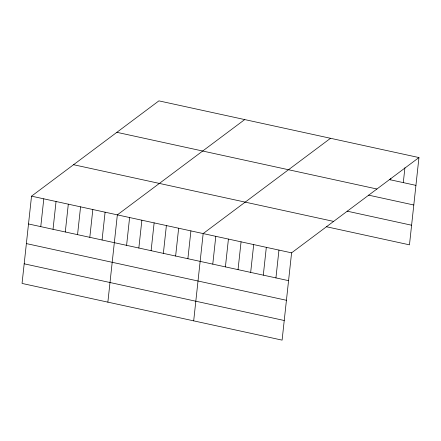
<?xml version="1.0" encoding="UTF-8"?>
<svg xmlns="http://www.w3.org/2000/svg" width="441" height="441" viewBox="0 0 441 441"><rect width="100%" height="100%" fill="white"/><g stroke="black" fill="none" stroke-linecap="round" stroke-linejoin="round"><path stroke-width="0.66" d="M31.532 196.157L22.05 283.436L282.102 340.132L291.584 252.847L418.95 157.564L158.898 100.868L31.532 196.157L291.584 252.847M40.77 226.635L43.791 198.83M53.03 229.309L56.051 201.498M65.29 231.983L68.311 204.172M77.55 234.651L80.571 206.846M89.81 237.324L92.831 209.519M102.069 239.998L105.09 212.193M107.869 302.146L117.35 214.866L244.716 119.577M126.589 245.345L129.61 217.534M138.849 248.018L141.87 220.208M151.109 250.686L154.13 222.881M163.368 253.36L166.389 225.555M175.628 256.034L178.649 228.229M187.888 258.707L190.909 230.902M193.682 320.855L203.169 233.57L330.535 138.287M212.777 264.131L215.798 236.326M225.406 266.888L228.427 239.077M238.041 269.638L241.062 241.833M250.67 272.395L253.691 244.59M263.299 275.145L266.32 247.34M275.934 277.902L278.955 250.097M390.665 179.862L390.814 178.506M403.3 182.618L404.921 167.696M418.95 157.564L409.469 244.843L326.368 226.729M389.337 179.575L415.929 185.369M116.865 132.317L376.917 189.007M368.593 195.143L413.796 204.999M347.117 211.162L411.602 225.219M73.564 164.714L333.617 221.404M28.511 223.962L288.563 280.658M26.377 243.586L286.43 300.282M24.183 263.812L284.236 320.502"/></g></svg>
